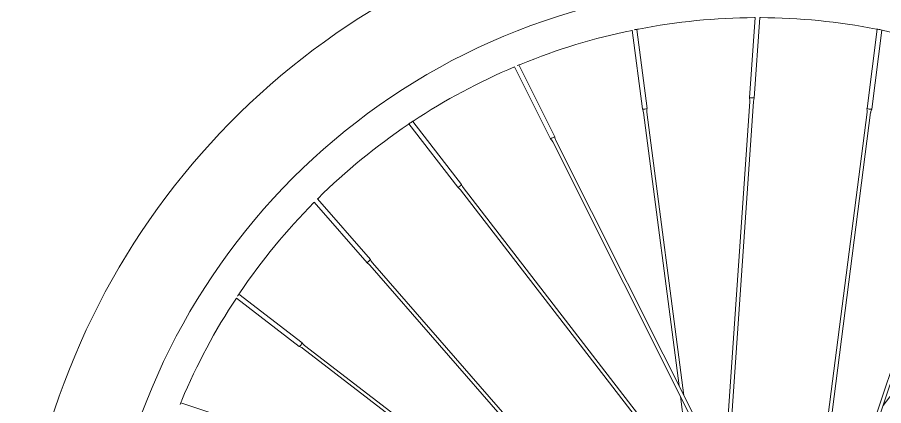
# Model space of a CAD drawing. Header units: millimetres. Extents: x -324 to 4346, y -242 to 3043.
# Drawn here: x -284.3 to 92.7, y 2428.5 to 2597.6 of the extents above; entities that cross this region are included whole.
import ezdxf

# ---------------------------------------------------------------- set-up
doc = ezdxf.new("R2010")
doc.units = ezdxf.units.MM
doc.layers.add('ZANO_R', color=7, linetype='Continuous', lineweight=0)

msp = doc.modelspace()

# ---------------------------------------------------------------- linework, layer by layer
at = {"layer": 'ZANO_R'}
for p, q in [((36.71, 2597.43), (34.31, 2562.56)), ((36.34, 2562.42), (38.74, 2597.43)), ((-16.78, 2591.89), (-12.31, 2557.65)), ((-10.3, 2557.91), (-14.79, 2592.32)), ((89.9, 2592.38), (85.46, 2557.87)), ((87.47, 2557.61), (91.9, 2591.98)), ((-67.99, 2575.99), (-52.24, 2544.61)), ((-50.43, 2545.52), (-66.13, 2576.81)), ((34.46, 2560.96), (23.27, 2398.1)), ((24.61, 2395.42), (35.98, 2560.85)), ((5.75, 2433.01), (-10.34, 2556.32)), ((85.51, 2556.28), (62.8, 2379.88)), ((-11.86, 2556.13), (3.67, 2437.15)), ((64.31, 2379.69), (87.02, 2556.09)), ((-113.92, 2551.13), (-92.66, 2523.6)), ((-91.06, 2524.84), (-112.23, 2552.27)), ((-51.31, 2543.31), (28.08, 2385.1)), ((29.44, 2385.78), (-49.94, 2543.99)), ((128.64, 2542.57), (72.91, 2374.56)), ((74.35, 2374.08), (130.09, 2542.09)), ((-91.5, 2522.51), (17.17, 2381.71)), ((18.38, 2382.64), (-90.3, 2523.44)), ((165.6, 2523.73), (92.45, 2428.63)), ((-130.61, 2492.08), (-153.67, 2518.53)), ((-155.11, 2517.09), (-132.14, 2490.74)), ((-130.91, 2489.71), (-23.66, 2366.64)), ((-20.82, 2365.7), (-129.76, 2490.72)), ((-160.4, 2455.92), (-187.9, 2477.07)), ((-189.01, 2475.36), (-161.64, 2454.3)), ((-60.74, 2378.94), (-159.31, 2454.76)), ((-160.24, 2453.55), (-65.13, 2380.4)), ((4.27, 2432.56), (9.23, 2394.49)), ((-180.02, 2418.78), (-213.24, 2429.8))]:
    msp.add_line(p, q, dxfattribs=at)
at = {"layer": 'ZANO_R', "flags": 128}
for points in [[(36.52, 2597.42), (36.51, 2597.42), (36.64, 2597.42), (36.71, 2597.43)], [(89.54, 2592.44), (89.54, 2592.44), (89.64, 2592.43), (89.87, 2592.39), (90.21, 2592.34), (90.61, 2592.27), (91.03, 2592.19), (91.42, 2592.1), (91.73, 2592.02), (91.94, 2591.97), (92.02, 2591.95), (92.02, 2591.95)], [(34.31, 2562.56), (34.39, 2562.57), (34.61, 2562.58), (34.94, 2562.57), (35.33, 2562.54), (35.72, 2562.51), (36.04, 2562.48), (36.26, 2562.44), (36.34, 2562.42), (36.34, 2562.42)], [(34.31, 2562.55), (34.47, 2561.4), (34.42, 2560.96)], [(36.01, 2560.85), (36.12, 2561.74), (36.37, 2562.4)], [(85.43, 2557.86), (85.55, 2557), (85.47, 2556.28)], [(87.06, 2556.08), (87.11, 2556.59), (87.48, 2557.6)], [(-114.22, 2550.93), (-114.22, 2550.92), (-114.13, 2550.99), (-113.94, 2551.14), (-113.66, 2551.34), (-113.32, 2551.57), (-112.97, 2551.81), (-112.64, 2552.02), (-112.36, 2552.19), (-112.18, 2552.29), (-112.12, 2552.33), (-112.12, 2552.33)], [(-49.94, 2543.99), (-50.35, 2545.13), (-50.4, 2545.52)], [(-52.26, 2544.58), (-51.9, 2544.23), (-51.32, 2543.3)], [(-92.67, 2523.57), (-91.98, 2523.04), (-91.53, 2522.48)], [(-90.27, 2523.46), (-90.59, 2523.86), (-91.04, 2524.83)], [(-153.67, 2518.54), (-153.54, 2518.65), (-153.45, 2518.73), (-153.46, 2518.72)], [(-155.24, 2516.94), (-155.2, 2516.99), (-155.11, 2517.09)], [(-129.73, 2490.74), (-130.29, 2491.44), (-130.58, 2492.09)], [(-132.14, 2490.74), (-132.1, 2490.81), (-131.95, 2490.97), (-131.71, 2491.19), (-131.41, 2491.45), (-131.12, 2491.7), (-130.86, 2491.91), (-130.68, 2492.04), (-130.61, 2492.08), (-130.61, 2492.08)], [(-132.14, 2490.74), (-131.21, 2490.03), (-130.94, 2489.69)], [(-188.51, 2476.16), (-188.33, 2476.45), (-188.09, 2476.8), (-187.86, 2477.14), (-187.65, 2477.42), (-187.5, 2477.62), (-187.43, 2477.72), (-187.44, 2477.71)], [(-213.52, 2429.1), (-213.52, 2429.11), (-213.37, 2429.48), (-213.21, 2429.87), (-213.05, 2430.24), (-212.91, 2430.55), (-212.8, 2430.77), (-212.76, 2430.86), (-212.76, 2430.86)]]:
    msp.add_lwpolyline(points, dxfattribs=at)
at = {"layer": 'ZANO_R'}
for centre, radius, start, end in [((37.77, 2325.72), 322.1, 94.0878, 13.6657), ((37.77, 2325.72), 285.75, 19.8219, 180), ((37.77, 2325.72), 271.7, 90.2641, 100.986), ((38.14, 2584.62), 12.83, 85.9955, 87.3137), ((37.77, 2325.72), 271.7, 79.0151, 89.7328), ((37.77, 2325.72), 271.7, 101.5823, 112.2355), ((-11.66, 2574.35), 18.24, 97.3738, 103.2929), ((37.77, 2325.72), 271.7, 67.9088, 78.4832), ((37.77, 2325.72), 271.7, 112.9088, 123.4824), ((-59.06, 2559.54), 18.66, 108.6826, 114.5419), ((-11.64, 2560.4), 2.83, 256.3859, 298.4828), ((-14.78, 2556.13), 2.89, 359.9014, 31.3871), ((-7.43, 2557.07), 2.98, 163.9382, 194.3513), ((86.45, 2559.59), 1.99, 239.9998, 269.8692), ((86.95, 2559.53), 1.99, 255.4614, 285.318), ((37.77, 2325.72), 271.7, 124.0147, 134.7355), ((-50.33, 2542.4), 2.93, 110.8555, 130.9075), ((-50.05, 2543.28), 2.27, 99.4306, 125.3293), ((-93.18, 2525.52), 1.99, 285.0167, 314.8499), ((-92.78, 2525.82), 1.99, 300.4716, 330.3151), ((37.77, 2325.72), 271.7, 135.2672, 145.9858), ((37.77, 2325.72), 271.7, 146.5823, 157.2351), ((-163.11, 2456.72), 2.83, 301.3904, 343.4802), ((-157.78, 2457.34), 2.97, 208.8699, 239.4208), ((-162.31, 2451.49), 2.89, 44.8743, 76.4144)]:
    msp.add_arc(centre, radius, start, end, dxfattribs=at)

doc.saveas('drawing.dxf')
